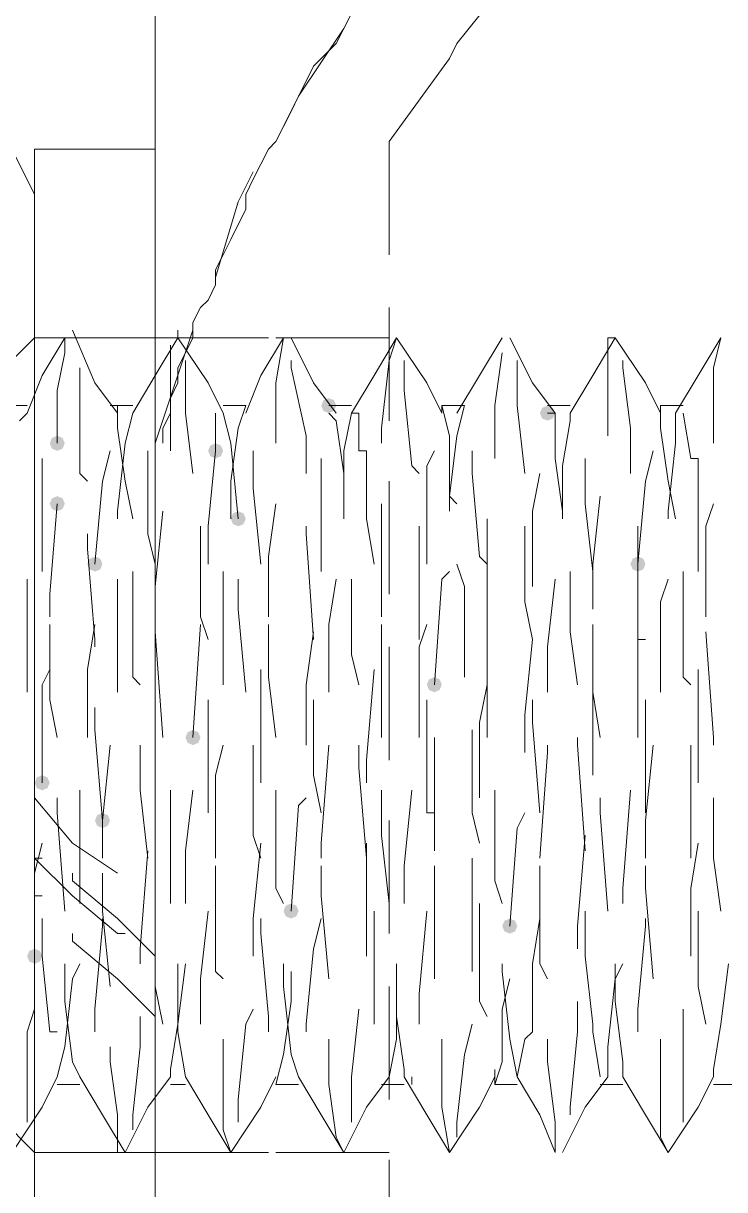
# Model space of a CAD drawing. Header units: millimetres. Extents: x 89051 to 218395, y -330386 to -125649.
# Drawn here: x 92649.2 to 92696.8, y -128457.4 to -128378.2 of the extents above; entities that cross this region are included whole.
import ezdxf

# ---------------------------------------------------------------- set-up
doc = ezdxf.new("R2010")
doc.units = ezdxf.units.MM
doc.header["$LTSCALE"] = 13
doc.layers.add('C00-00-00', color=7, linetype='Continuous')

msp = doc.modelspace()

# ---------------------------------------------------------------- hatches: boundary and pattern name
at = {"layer": 'C00-00-00'}
h = msp.add_hatch(color=256, dxfattribs=at)
h.dxf.hatch_style = 2
h.paths.add_polyline_path([(92669.401, -128404.192), (92669.552, -128403.83), (92669.914, -128403.68), (92670.275, -128403.83), (92670.426, -128404.192), (92670.275, -128404.554), (92669.914, -128404.704), (92669.552, -128404.554)])
h = msp.add_hatch(color=256, dxfattribs=at)
h.dxf.hatch_style = 2
h.paths.add_polyline_path([(92684.256, -128404.704), (92684.407, -128404.343), (92684.768, -128404.192), (92685.13, -128404.343), (92685.28, -128404.704), (92685.13, -128405.066), (92684.768, -128405.216), (92684.407, -128405.066)])
h = msp.add_hatch(color=256, dxfattribs=at)
h.dxf.hatch_style = 2
h.paths.add_polyline_path([(92650.961, -128406.753), (92651.111, -128406.391), (92651.473, -128406.241), (92651.835, -128406.391), (92651.985, -128406.753), (92651.835, -128407.115), (92651.473, -128407.265), (92651.111, -128407.115)])
h = msp.add_hatch(color=256, dxfattribs=at)
h.dxf.hatch_style = 2
h.paths.add_polyline_path([(92661.718, -128407.265), (92661.868, -128406.904), (92662.23, -128406.753), (92662.592, -128406.904), (92662.742, -128407.265), (92662.592, -128407.627), (92662.23, -128407.778), (92661.868, -128407.627)])
h = msp.add_hatch(color=256, dxfattribs=at)
h.dxf.hatch_style = 2
h.paths.add_polyline_path([(92650.961, -128410.851), (92651.111, -128410.489), (92651.473, -128410.339), (92651.835, -128410.489), (92651.985, -128410.851), (92651.835, -128411.213), (92651.473, -128411.363), (92651.111, -128411.213)])
h = msp.add_hatch(color=256, dxfattribs=at)
h.dxf.hatch_style = 2
h.paths.add_polyline_path([(92663.255, -128411.876), (92663.405, -128411.514), (92663.767, -128411.363), (92664.128, -128411.514), (92664.279, -128411.876), (92664.128, -128412.237), (92663.767, -128412.388), (92663.405, -128412.237)])
h = msp.add_hatch(color=256, dxfattribs=at)
h.dxf.hatch_style = 2
h.paths.add_polyline_path([(92653.522, -128414.949), (92653.673, -128414.587), (92654.034, -128414.437), (92654.396, -128414.587), (92654.546, -128414.949), (92654.396, -128415.311), (92654.034, -128415.461), (92653.673, -128415.311)])
h = msp.add_hatch(color=256, dxfattribs=at)
h.dxf.hatch_style = 2
h.paths.add_polyline_path([(92690.403, -128414.949), (92690.553, -128414.587), (92690.915, -128414.437), (92691.277, -128414.587), (92691.427, -128414.949), (92691.277, -128415.311), (92690.915, -128415.461), (92690.553, -128415.311)])
h = msp.add_hatch(color=256, dxfattribs=at)
h.dxf.hatch_style = 2
h.paths.add_polyline_path([(92676.573, -128423.145), (92676.723, -128422.783), (92677.085, -128422.633), (92677.447, -128422.783), (92677.597, -128423.145), (92677.447, -128423.506), (92677.085, -128423.657), (92676.723, -128423.506)])
h = msp.add_hatch(color=256, dxfattribs=at)
h.dxf.hatch_style = 2
h.paths.add_polyline_path([(92660.181, -128426.73), (92660.332, -128426.369), (92660.693, -128426.218), (92661.055, -128426.369), (92661.205, -128426.73), (92661.055, -128427.092), (92660.693, -128427.242), (92660.332, -128427.092)])
h = msp.add_hatch(color=256, dxfattribs=at)
h.dxf.hatch_style = 2
h.paths.add_polyline_path([(92649.937, -128429.804), (92650.087, -128429.442), (92650.449, -128429.292), (92650.81, -128429.442), (92650.961, -128429.804), (92650.81, -128430.165), (92650.449, -128430.316), (92650.087, -128430.165)])
h = msp.add_hatch(color=256, dxfattribs=at)
h.dxf.hatch_style = 2
h.paths.add_polyline_path([(92654.034, -128432.365), (92654.185, -128432.003), (92654.547, -128431.853), (92654.908, -128432.003), (92655.059, -128432.365), (92654.908, -128432.727), (92654.547, -128432.877), (92654.185, -128432.727)])
h = msp.add_hatch(color=256, dxfattribs=at)
h.dxf.hatch_style = 2
h.paths.add_polyline_path([(92666.84, -128438.512), (92666.991, -128438.15), (92667.352, -128438), (92667.714, -128438.15), (92667.865, -128438.512), (92667.714, -128438.873), (92667.352, -128439.024), (92666.991, -128438.873)])
h = msp.add_hatch(color=256, dxfattribs=at)
h.dxf.hatch_style = 2
h.paths.add_polyline_path([(92681.695, -128439.536), (92681.845, -128439.174), (92682.207, -128439.024), (92682.569, -128439.174), (92682.719, -128439.536), (92682.569, -128439.898), (92682.207, -128440.048), (92681.845, -128439.898)])
h = msp.add_hatch(color=256, dxfattribs=at)
h.dxf.hatch_style = 2
h.paths.add_polyline_path([(92649.424, -128441.585), (92649.575, -128441.223), (92649.936, -128441.073), (92650.298, -128441.223), (92650.449, -128441.585), (92650.298, -128441.947), (92649.936, -128442.097), (92649.575, -128441.947)])

# ---------------------------------------------------------------- linework, layer by layer
at = {"layer": 'C00-00-00', "lineweight": 15}
for points in [[(92658.132, -128406.753), (92658.132, -128397.021), (92658.132, -128387.801), (92658.132, -128382.678), (92658.132, -128378.068), (92658.132, -128376.019), (92658.132, -128374.482)], [(92682.719, -128374.482), (92678.622, -128379.605)], [(92671.45, -128377.556), (92670.938, -128378.58), (92670.426, -128379.605), (92669.401, -128380.629), (92668.889, -128381.142), (92668.377, -128382.166), (92667.865, -128383.19), (92667.352, -128384.215), (92666.84, -128385.239), (92666.328, -128386.264), (92665.816, -128386.776), (92665.303, -128387.801), (92664.791, -128388.825), (92664.279, -128389.849), (92664.279, -128390.874), (92663.767, -128391.898), (92663.255, -128392.923), (92662.742, -128393.947), (92662.23, -128394.972), (92662.23, -128395.996), (92661.718, -128397.021), (92661.206, -128397.533), (92660.693, -128398.557), (92660.693, -128399.582), (92660.181, -128400.606), (92659.669, -128401.631), (92659.669, -128402.655), (92659.157, -128403.68), (92659.157, -128404.704), (92658.644, -128405.729), (92658.644, -128406.753)], [(92667.865, -128383.19), (92670.938, -128378.58)], [(92678.622, -128379.605), (92678.109, -128380.629)], [(92678.109, -128380.629), (92674.011, -128386.264)], [(92649.936, -128389.849), (92645.839, -128381.654)], [(92666.84, -128385.239), (92667.865, -128383.19)], [(92658.132, -128386.776), (92649.936, -128386.776)], [(92649.936, -128467.709), (92649.936, -128466.172), (92649.936, -128464.123), (92649.936, -128461.562), (92649.936, -128457.977), (92649.936, -128453.879), (92649.936, -128449.269), (92649.936, -128444.146), (92649.936, -128438.512), (92649.936, -128432.877), (92649.936, -128427.243), (92649.936, -128421.096), (92649.936, -128415.461), (92649.936, -128409.827), (92649.936, -128404.704), (92649.936, -128400.094), (92649.936, -128395.996), (92649.936, -128392.923), (92649.936, -128389.849), (92649.936, -128387.801), (92649.936, -128386.776)], [(92674.011, -128386.264), (92674.011, -128393.947)], [(92663.767, -128390.362), (92664.791, -128388.313)], [(92662.23, -128395.484), (92663.767, -128390.362)], [(92674.011, -128397.533), (92674.011, -128405.216)], [(92654.034, -128402.655), (92652.498, -128399.07)], [(92658.132, -128406.753), (92660.693, -128399.07)], [(92659.669, -128399.07), (92659.669, -128399.582)], [(92649.936, -128399.582), (92645.326, -128404.192)], [(92650.449, -128399.582), (92649.936, -128399.582)], [(92658.132, -128399.582), (92650.449, -128399.582)], [(92651.985, -128399.582), (92650.449, -128402.143)], [(92651.985, -128399.582), (92651.985, -128400.606)], [(92659.669, -128399.582), (92658.132, -128402.143)], [(92662.742, -128399.582), (92658.132, -128399.582)], [(92659.157, -128400.094), (92659.157, -128403.68)], [(92661.718, -128402.655), (92659.669, -128399.582)], [(92665.816, -128399.582), (92662.742, -128399.582)], [(92666.84, -128399.582), (92665.303, -128402.143)], [(92666.84, -128399.582), (92666.328, -128402.655)], [(92674.011, -128399.582), (92666.328, -128399.582)], [(92668.889, -128402.655), (92667.352, -128399.582)], [(92674.524, -128399.582), (92672.987, -128402.143)], [(92674.524, -128399.582), (92674.011, -128401.119)], [(92676.573, -128402.655), (92674.524, -128399.582)], [(92681.695, -128399.582), (92680.158, -128402.143)], [(92683.744, -128402.655), (92682.207, -128399.582)], [(92689.378, -128399.582), (92687.842, -128402.143)], [(92689.378, -128399.582), (92688.866, -128399.582)], [(92688.866, -128399.582), (92688.866, -128402.655)], [(92691.427, -128402.655), (92689.378, -128399.582)], [(92696.55, -128399.582), (92695.013, -128402.143)], [(92696.55, -128399.582), (92696.037, -128401.631)], [(92651.985, -128400.606), (92651.473, -128403.168)], [(92681.695, -128400.606), (92681.183, -128404.192)], [(92653.01, -128404.704), (92653.01, -128401.631)], [(92660.181, -128404.704), (92660.181, -128401.119)], [(92667.352, -128401.631), (92667.352, -128401.119)], [(92668.377, -128406.241), (92667.352, -128401.631)], [(92674.011, -128401.119), (92673.499, -128405.729)], [(92675.036, -128403.168), (92675.036, -128401.119)], [(92682.719, -128404.192), (92682.719, -128401.119)], [(92689.891, -128401.631), (92689.891, -128401.119)], [(92690.403, -128405.729), (92689.891, -128401.631)], [(92696.037, -128401.631), (92696.037, -128406.241)], [(92650.449, -128402.143), (92649.424, -128404.704)], [(92655.571, -128404.704), (92654.034, -128402.655)], [(92658.132, -128402.143), (92656.596, -128404.704)], [(92662.742, -128404.704), (92661.718, -128402.655)], [(92665.303, -128402.143), (92664.279, -128404.704)], [(92666.328, -128402.655), (92666.328, -128406.753)], [(92670.426, -128404.704), (92668.889, -128402.655)], [(92672.987, -128402.143), (92671.45, -128404.704)], [(92677.597, -128404.704), (92676.573, -128402.655)], [(92680.158, -128402.143), (92678.622, -128404.704)], [(92685.281, -128404.704), (92683.744, -128402.655)], [(92687.842, -128402.143), (92686.305, -128404.704)], [(92688.866, -128402.655), (92688.866, -128406.241)], [(92692.452, -128404.704), (92691.427, -128402.655)], [(92695.013, -128402.143), (92693.476, -128404.704)], [(92651.473, -128403.168), (92651.473, -128406.753)], [(92675.548, -128408.29), (92675.036, -128403.168)], [(92649.424, -128404.192), (92647.888, -128404.192)], [(92656.596, -128404.192), (92655.059, -128404.192)], [(92655.571, -128404.192), (92655.571, -128405.729)], [(92659.157, -128403.68), (92659.157, -128407.265)], [(92664.279, -128404.192), (92662.742, -128404.192)], [(92664.279, -128404.192), (92663.767, -128405.729)], [(92671.45, -128404.192), (92669.914, -128404.192)], [(92677.597, -128404.704), (92677.597, -128404.192)], [(92677.597, -128404.192), (92678.109, -128406.241)], [(92679.134, -128404.192), (92677.597, -128404.192)], [(92679.134, -128404.192), (92678.622, -128406.241)], [(92681.183, -128404.192), (92681.183, -128407.778)], [(92683.232, -128408.802), (92682.719, -128404.192)], [(92686.305, -128404.192), (92684.768, -128404.192)], [(92692.452, -128404.192), (92692.452, -128405.729)], [(92693.989, -128404.192), (92692.452, -128404.192)], [(92649.424, -128404.704), (92648.912, -128405.216)], [(92653.01, -128408.802), (92653.01, -128404.704)], [(92656.596, -128404.704), (92656.083, -128406.753)], [(92660.693, -128408.802), (92660.181, -128404.704)], [(92662.23, -128407.265), (92662.23, -128404.704)], [(92662.742, -128404.704), (92663.255, -128406.753)], [(92669.914, -128404.704), (92670.426, -128405.216)], [(92671.45, -128404.704), (92670.938, -128407.265)], [(92671.963, -128404.704), (92671.45, -128404.704)], [(92671.963, -128407.265), (92671.963, -128404.704)], [(92684.768, -128404.704), (92685.281, -128404.704)], [(92685.281, -128404.704), (92685.281, -128407.778)], [(92686.305, -128404.704), (92686.305, -128405.216)], [(92693.476, -128404.704), (92693.476, -128406.753)], [(92694.501, -128407.778), (92693.989, -128404.704)], [(92655.571, -128405.729), (92656.083, -128409.314)], [(92663.767, -128405.729), (92663.255, -128409.314)], [(92670.426, -128405.216), (92670.938, -128408.802)], [(92673.499, -128405.729), (92673.499, -128406.753)], [(92686.305, -128405.216), (92685.793, -128408.29)], [(92690.403, -128408.802), (92690.403, -128405.729)], [(92692.452, -128405.729), (92692.964, -128409.314)], [(92668.377, -128408.802), (92668.377, -128406.241)], [(92678.109, -128406.241), (92678.109, -128410.339)], [(92678.622, -128406.241), (92678.109, -128410.339)], [(92696.037, -128406.241), (92696.037, -128406.753)], [(92654.547, -128409.314), (92655.059, -128407.265)], [(92656.083, -128406.753), (92655.571, -128411.363)], [(92657.62, -128407.778), (92657.62, -128407.265)], [(92658.132, -128406.753), (92658.132, -128471.295)], [(92661.718, -128412.388), (92662.23, -128407.265)], [(92663.255, -128406.753), (92663.767, -128411.876)], [(92664.791, -128409.827), (92664.791, -128407.265)], [(92670.938, -128407.265), (92670.938, -128411.876)], [(92672.475, -128407.265), (92671.963, -128407.265)], [(92672.475, -128411.876), (92672.475, -128407.265)], [(92676.573, -128408.29), (92677.085, -128407.265)], [(92679.646, -128408.802), (92679.646, -128407.265)], [(92691.427, -128409.314), (92691.94, -128407.265)], [(92693.476, -128406.753), (92692.964, -128411.363)], [(92650.449, -128410.851), (92650.449, -128407.778)], [(92657.62, -128412.9), (92657.62, -128407.778)], [(92669.401, -128410.339), (92669.401, -128407.778)], [(92685.281, -128407.778), (92685.793, -128411.363)], [(92687.33, -128410.851), (92687.33, -128407.778)], [(92695.013, -128407.778), (92694.501, -128407.778)], [(92695.013, -128412.9), (92695.013, -128407.778)], [(92653.522, -128409.314), (92653.01, -128408.802)], [(92670.938, -128408.802), (92670.938, -128411.876)], [(92676.06, -128408.802), (92675.548, -128408.29)], [(92676.573, -128413.412), (92676.573, -128408.29)], [(92680.158, -128414.437), (92679.646, -128408.802)], [(92683.744, -128411.363), (92684.256, -128408.802)], [(92685.793, -128408.29), (92685.793, -128411.876)], [(92654.034, -128414.949), (92654.547, -128409.314)], [(92656.083, -128409.314), (92656.596, -128411.876)], [(92663.255, -128409.314), (92663.255, -128411.876)], [(92674.011, -128409.314), (92674.011, -128416.998)], [(92690.915, -128414.949), (92691.427, -128409.314)], [(92692.964, -128409.314), (92693.476, -128411.876)], [(92665.303, -128414.949), (92664.791, -128409.827)], [(92669.401, -128415.461), (92669.401, -128410.339)], [(92678.109, -128410.339), (92678.622, -128410.851)], [(92678.109, -128410.339), (92678.109, -128411.363)], [(92688.354, -128410.339), (92687.842, -128414.949)], [(92650.449, -128415.461), (92650.449, -128410.851)], [(92651.473, -128410.851), (92650.961, -128416.998)], [(92655.571, -128411.363), (92655.571, -128411.876)], [(92658.644, -128411.363), (92658.132, -128416.486)], [(92666.328, -128410.851), (92665.816, -128414.437)], [(92673.499, -128410.851), (92673.499, -128411.876)], [(92683.744, -128416.486), (92683.744, -128411.363)], [(92687.842, -128415.461), (92687.33, -128410.851)], [(92692.964, -128411.363), (92692.964, -128411.876)], [(92696.037, -128410.851), (92695.525, -128412.388)], [(92672.987, -128414.949), (92672.475, -128411.876)], [(92673.499, -128411.876), (92673.499, -128418.535)], [(92680.67, -128411.876), (92680.67, -128417.51)], [(92653.522, -128413.924), (92653.522, -128412.9)], [(92658.132, -128414.949), (92657.62, -128412.9)], [(92661.206, -128418.535), (92661.206, -128412.388)], [(92661.718, -128414.949), (92661.718, -128412.388)], [(92668.377, -128412.9), (92668.377, -128412.388)], [(92668.889, -128420.071), (92668.377, -128412.9)], [(92676.06, -128415.461), (92676.06, -128412.388)], [(92683.232, -128417.51), (92683.232, -128412.388)], [(92690.915, -128420.071), (92690.915, -128412.388)], [(92695.013, -128415.461), (92695.013, -128412.9)], [(92695.525, -128412.388), (92695.525, -128418.535)], [(92676.573, -128414.949), (92676.573, -128413.412)], [(92654.034, -128420.071), (92653.522, -128413.924)], [(92665.816, -128414.437), (92665.816, -128418.535)], [(92680.67, -128414.949), (92680.158, -128414.437)], [(92678.622, -128414.949), (92679.134, -128416.486)], [(92687.842, -128414.949), (92687.842, -128418.022)], [(92649.424, -128415.973), (92649.424, -128419.559)], [(92655.571, -128415.973), (92655.571, -128417.51)], [(92656.596, -128415.461), (92656.596, -128422.632)], [(92662.742, -128415.461), (92662.742, -128421.608)], [(92663.767, -128415.973), (92663.767, -128418.022)], [(92670.426, -128415.973), (92669.914, -128419.047)], [(92671.45, -128415.973), (92671.45, -128421.096)], [(92676.06, -128420.071), (92676.06, -128415.461)], [(92677.597, -128415.973), (92677.085, -128423.145)], [(92678.109, -128415.461), (92677.597, -128415.973)], [(92685.281, -128415.973), (92684.768, -128420.583)], [(92686.305, -128415.461), (92686.305, -128419.559)], [(92692.964, -128415.973), (92692.452, -128417.51)], [(92693.989, -128415.461), (92693.989, -128422.632)], [(92658.132, -128416.486), (92658.132, -128419.047)], [(92679.134, -128416.486), (92679.134, -128422.632)], [(92650.961, -128416.998), (92650.961, -128418.535)], [(92655.571, -128417.51), (92655.571, -128423.657)], [(92680.67, -128417.51), (92680.67, -128419.559)], [(92683.744, -128420.071), (92683.232, -128417.51)], [(92692.452, -128417.51), (92692.452, -128423.657)], [(92663.767, -128418.022), (92664.279, -128423.657)], [(92650.961, -128424.169), (92650.961, -128419.047)], [(92653.522, -128422.12), (92654.034, -128419.047)], [(92658.132, -128419.559), (92658.132, -128419.047)], [(92660.693, -128426.73), (92661.206, -128419.047)], [(92661.718, -128420.071), (92661.206, -128418.535)], [(92665.816, -128422.632), (92665.816, -128419.047)], [(92669.914, -128419.047), (92669.914, -128423.657)], [(92673.499, -128425.706), (92673.499, -128419.047)], [(92676.06, -128420.583), (92676.573, -128419.047)], [(92680.67, -128421.096), (92680.67, -128419.047)], [(92687.842, -128423.657), (92687.842, -128419.047)], [(92690.915, -128422.12), (92690.915, -128419.047)], [(92649.424, -128419.559), (92649.424, -128423.657)], [(92654.034, -128420.583), (92654.034, -128420.071)], [(92658.644, -128426.73), (92658.132, -128419.559)], [(92668.377, -128423.145), (92668.889, -128419.559)], [(92683.232, -128425.194), (92683.744, -128420.071)], [(92686.305, -128419.559), (92686.817, -128423.145)], [(92691.427, -128420.071), (92690.915, -128420.071)], [(92696.037, -128426.73), (92695.525, -128419.559)], [(92674.011, -128420.583), (92674.011, -128428.267)], [(92676.06, -128426.73), (92676.06, -128420.583)], [(92684.768, -128420.583), (92684.768, -128423.657)], [(92662.742, -128421.608), (92662.742, -128423.145)], [(92671.45, -128421.096), (92671.963, -128423.145)], [(92680.67, -128426.73), (92680.67, -128421.096)], [(92687.842, -128421.608), (92687.842, -128423.145)], [(92650.961, -128422.12), (92650.449, -128423.145)], [(92653.522, -128426.73), (92653.522, -128422.12)], [(92665.303, -128422.12), (92665.303, -128429.804)], [(92672.987, -128422.12), (92672.475, -128428.267)], [(92690.915, -128426.73), (92690.915, -128422.12)], [(92695.013, -128422.12), (92695.013, -128428.779)], [(92650.449, -128423.145), (92650.449, -128429.804)], [(92656.596, -128422.632), (92657.108, -128423.145)], [(92658.132, -128422.632), (92658.132, -128424.681)], [(92666.328, -128426.73), (92665.816, -128422.632)], [(92668.377, -128427.243), (92668.377, -128423.145)], [(92680.67, -128423.145), (92680.158, -128425.706)], [(92687.842, -128423.145), (92687.842, -128429.291)], [(92693.989, -128422.632), (92694.501, -128423.145)], [(92688.354, -128426.73), (92687.842, -128423.657)], [(92651.473, -128426.73), (92650.961, -128424.169)], [(92654.034, -128426.218), (92654.034, -128424.681)], [(92658.132, -128424.681), (92658.132, -128430.316)], [(92661.718, -128426.73), (92661.718, -128424.169)], [(92668.889, -128429.291), (92668.889, -128424.169)], [(92676.573, -128431.853), (92676.573, -128424.169)], [(92683.744, -128425.706), (92683.744, -128424.169)], [(92691.427, -128428.779), (92691.427, -128424.169)], [(92683.232, -128427.755), (92683.232, -128425.194)], [(92654.547, -128432.365), (92654.034, -128426.218)], [(92673.499, -128426.73), (92673.499, -128425.706)], [(92679.646, -128426.218), (92679.646, -128431.853)], [(92680.158, -128425.706), (92680.158, -128430.828)], [(92684.256, -128431.853), (92683.744, -128425.706)], [(92649.936, -128427.243), (92649.936, -128434.926)], [(92655.059, -128427.243), (92654.547, -128432.365)], [(92657.108, -128427.243), (92657.108, -128430.316)], [(92661.718, -128431.853), (92661.718, -128426.73)], [(92662.742, -128427.243), (92662.23, -128429.291)], [(92664.791, -128427.243), (92664.791, -128433.389)], [(92669.914, -128427.243), (92669.401, -128433.902)], [(92671.963, -128427.243), (92671.963, -128428.779)], [(92677.085, -128426.73), (92677.085, -128430.828)], [(92684.768, -128427.243), (92684.768, -128427.755)], [(92686.817, -128426.73), (92686.817, -128427.243)], [(92686.817, -128427.243), (92687.33, -128434.414)], [(92691.94, -128427.243), (92691.427, -128432.365)], [(92694.501, -128427.243), (92694.501, -128430.316)], [(92696.037, -128427.243), (92696.037, -128426.73)], [(92684.768, -128427.755), (92684.256, -128434.926)], [(92671.963, -128428.779), (92672.475, -128434.926)], [(92672.475, -128428.267), (92672.475, -128429.804)], [(92691.427, -128431.853), (92691.427, -128428.779)], [(92695.013, -128428.779), (92695.013, -128429.804)], [(92662.23, -128429.291), (92662.23, -128434.926)], [(92669.401, -128431.853), (92668.889, -128429.291)], [(92653.01, -128436.975), (92653.01, -128430.316)], [(92657.108, -128430.316), (92657.62, -128434.926)], [(92659.157, -128434.926), (92659.157, -128430.316)], [(92660.181, -128434.414), (92660.693, -128430.316)], [(92666.328, -128436.975), (92666.328, -128430.316)], [(92673.499, -128433.389), (92673.499, -128430.316)], [(92675.036, -128435.438), (92675.548, -128430.316)], [(92681.183, -128436.463), (92681.183, -128430.316)], [(92689.891, -128436.975), (92690.403, -128430.316)], [(92694.501, -128430.316), (92694.501, -128434.926)], [(92649.936, -128430.828), (92652.498, -128433.902)], [(92651.473, -128431.853), (92651.473, -128430.828)], [(92667.865, -128431.34), (92668.377, -128430.828)], [(92677.085, -128430.828), (92677.085, -128434.414)], [(92688.354, -128431.853), (92688.354, -128430.828)], [(92696.037, -128434.926), (92696.037, -128430.828)], [(92651.985, -128438.512), (92651.473, -128431.853)], [(92667.352, -128438.512), (92667.865, -128431.34)], [(92677.085, -128431.853), (92676.573, -128431.853)], [(92679.646, -128431.853), (92680.158, -128433.902)], [(92682.719, -128432.877), (92683.232, -128431.853)], [(92688.866, -128438.512), (92688.354, -128431.853)], [(92654.547, -128432.365), (92654.547, -128434.926)], [(92674.011, -128432.365), (92674.011, -128440.048)], [(92691.427, -128432.365), (92691.427, -128434.926)], [(92664.791, -128433.389), (92665.303, -128434.926)], [(92674.011, -128437.999), (92673.499, -128433.389)], [(92682.207, -128439.536), (92682.719, -128432.877)], [(92687.33, -128433.389), (92686.817, -128439.536)], [(92650.449, -128433.902), (92649.936, -128435.95)], [(92652.498, -128433.902), (92655.571, -128435.95)], [(92665.303, -128433.902), (92664.791, -128439.024)], [(92669.401, -128433.902), (92669.401, -128434.926)], [(92672.475, -128433.902), (92672.475, -128436.463)], [(92695.013, -128433.902), (92694.501, -128436.975)], [(92649.936, -128434.926), (92652.498, -128437.487)], [(92649.936, -128434.926), (92650.449, -128434.926)], [(92657.62, -128434.414), (92657.108, -128441.073)], [(92659.157, -128437.999), (92659.157, -128434.926)], [(92660.181, -128437.999), (92660.181, -128434.414)], [(92679.646, -128434.926), (92679.646, -128441.585)], [(92696.55, -128438.512), (92696.037, -128434.926)], [(92649.936, -128435.95), (92649.936, -128441.585)], [(92652.498, -128436.463), (92652.498, -128435.95)], [(92654.547, -128438.512), (92654.547, -128435.95)], [(92662.23, -128442.61), (92662.23, -128435.438)], [(92669.401, -128437.487), (92669.401, -128435.438)], [(92675.036, -128437.999), (92675.036, -128435.438)], [(92677.085, -128440.048), (92677.085, -128435.438)], [(92684.256, -128442.097), (92684.256, -128435.438)], [(92691.427, -128436.975), (92691.427, -128435.438)], [(92655.571, -128439.024), (92652.498, -128436.463)], [(92672.475, -128436.463), (92672.475, -128441.585)], [(92681.695, -128437.999), (92681.183, -128436.463)], [(92650.449, -128437.487), (92649.936, -128437.487)], [(92652.498, -128437.487), (92655.571, -128440.048)], [(92653.01, -128437.999), (92653.01, -128436.975)], [(92666.84, -128437.999), (92666.328, -128436.975)], [(92669.914, -128443.122), (92669.401, -128437.487)], [(92689.891, -128437.999), (92689.891, -128436.975)], [(92691.94, -128443.122), (92691.427, -128436.975)], [(92694.501, -128436.975), (92694.501, -128441.585)], [(92680.158, -128437.999), (92680.158, -128439.024)], [(92650.449, -128439.024), (92650.449, -128441.585)], [(92655.059, -128443.634), (92654.547, -128438.512)], [(92654.547, -128439.024), (92654.547, -128439.536)], [(92658.132, -128441.585), (92655.571, -128439.024)], [(92658.132, -128438.512), (92658.132, -128439.024)], [(92658.132, -128438.512), (92658.132, -128443.634)], [(92661.718, -128438.512), (92661.206, -128443.122)], [(92664.791, -128439.024), (92664.791, -128441.585)], [(92665.303, -128439.024), (92665.303, -128440.048)], [(92669.401, -128439.024), (92668.889, -128441.073)], [(92672.987, -128438.512), (92672.987, -128442.61)], [(92676.573, -128438.512), (92676.06, -128444.146)], [(92680.158, -128439.024), (92680.158, -128444.658)], [(92684.256, -128439.024), (92683.744, -128442.097)], [(92687.33, -128438.512), (92687.33, -128441.585)], [(92691.427, -128439.024), (92691.427, -128439.536)], [(92695.013, -128438.512), (92695.013, -128443.634)], [(92654.547, -128439.536), (92654.034, -128445.171)], [(92686.817, -128439.536), (92686.817, -128441.073)], [(92691.427, -128439.536), (92690.915, -128445.171)], [(92652.498, -128440.561), (92652.498, -128440.048)], [(92655.571, -128443.122), (92652.498, -128440.561)], [(92655.571, -128440.048), (92656.083, -128440.048)], [(92665.303, -128440.048), (92665.816, -128445.683)], [(92677.085, -128443.122), (92677.085, -128440.048)], [(92657.108, -128441.073), (92657.108, -128442.097)], [(92668.889, -128441.073), (92668.377, -128446.195)], [(92650.449, -128441.585), (92650.961, -128446.707)], [(92651.985, -128444.658), (92651.985, -128442.097)], [(92652.498, -128443.122), (92653.01, -128442.097)], [(92659.669, -128446.195), (92660.181, -128442.097)], [(92659.669, -128446.707), (92659.669, -128442.097)], [(92666.84, -128443.634), (92666.84, -128442.097)], [(92674.524, -128447.22), (92674.524, -128442.097)], [(92674.524, -128445.683), (92674.524, -128442.097)], [(92679.646, -128441.585), (92679.646, -128442.61)], [(92681.695, -128442.61), (92681.695, -128442.097)], [(92683.744, -128442.097), (92683.744, -128446.707)], [(92684.768, -128443.122), (92684.256, -128442.097)], [(92687.33, -128441.585), (92687.842, -128446.195)], [(92689.378, -128443.122), (92689.891, -128442.097)], [(92689.378, -128444.658), (92689.378, -128442.097)], [(92696.55, -128446.195), (92697.062, -128442.097)], [(92662.742, -128443.122), (92662.23, -128442.61)], [(92667.352, -128444.658), (92667.352, -128442.61)], [(92672.987, -128442.61), (92672.987, -128446.195)], [(92682.207, -128447.22), (92681.695, -128442.61)], [(92651.985, -128447.732), (92652.498, -128443.122)], [(92658.132, -128445.683), (92655.571, -128443.122)], [(92658.132, -128443.634), (92658.644, -128446.195)], [(92661.206, -128443.122), (92661.206, -128446.195)], [(92667.352, -128448.244), (92666.84, -128443.634)], [(92674.011, -128443.634), (92674.011, -128451.317)], [(92681.695, -128445.171), (92682.207, -128443.122)], [(92688.866, -128447.732), (92689.378, -128443.122)], [(92695.013, -128443.634), (92695.525, -128446.195)], [(92652.498, -128448.756), (92651.985, -128444.658)], [(92666.84, -128448.244), (92667.352, -128444.658)], [(92676.06, -128444.146), (92676.06, -128446.195)], [(92680.158, -128444.658), (92680.67, -128445.683)], [(92686.817, -128444.658), (92686.817, -128446.707)], [(92689.891, -128448.756), (92689.378, -128444.658)], [(92649.936, -128445.171), (92649.424, -128446.707)], [(92654.034, -128445.171), (92654.034, -128446.707)], [(92664.791, -128445.171), (92664.279, -128446.195)], [(92671.963, -128445.171), (92671.45, -128449.781)], [(92681.695, -128448.756), (92681.695, -128445.171)], [(92690.915, -128445.171), (92690.915, -128446.707)], [(92693.989, -128445.171), (92693.989, -128450.293)], [(92657.108, -128445.683), (92657.108, -128447.732)], [(92659.157, -128449.269), (92659.669, -128446.195)], [(92664.279, -128446.195), (92663.767, -128451.317)], [(92665.816, -128445.683), (92665.816, -128446.707)], [(92668.377, -128446.195), (92668.377, -128446.707)], [(92675.036, -128449.269), (92674.524, -128445.683)], [(92679.646, -128446.195), (92679.134, -128448.244)], [(92687.842, -128446.195), (92687.842, -128446.707)], [(92696.037, -128449.269), (92696.55, -128446.195)], [(92649.424, -128446.707), (92649.424, -128450.805)], [(92650.961, -128446.707), (92651.473, -128446.707)], [(92660.181, -128449.781), (92659.669, -128446.707)], [(92683.744, -128446.707), (92683.232, -128447.22)], [(92686.817, -128446.707), (92686.305, -128451.83)], [(92687.842, -128446.707), (92688.354, -128449.781)], [(92651.473, -128449.781), (92651.985, -128447.732)], [(92655.059, -128448.756), (92655.059, -128447.732)], [(92657.108, -128447.732), (92656.596, -128452.342)], [(92662.742, -128448.756), (92662.742, -128447.22)], [(92669.914, -128450.293), (92669.914, -128447.22)], [(92674.011, -128449.781), (92674.524, -128447.22)], [(92677.597, -128451.83), (92677.597, -128447.22)], [(92682.719, -128449.781), (92682.207, -128447.22)], [(92683.232, -128447.22), (92682.719, -128449.781)], [(92684.768, -128448.756), (92684.768, -128447.22)], [(92688.866, -128449.781), (92688.866, -128447.732)], [(92692.452, -128450.293), (92692.452, -128447.22)], [(92666.328, -128450.293), (92666.84, -128448.244)], [(92667.865, -128449.781), (92667.352, -128448.244)], [(92679.134, -128448.244), (92678.622, -128452.854)], [(92653.01, -128449.781), (92652.498, -128448.756)], [(92655.571, -128452.342), (92655.059, -128448.756)], [(92659.157, -128449.781), (92659.157, -128449.269)], [(92662.742, -128453.366), (92662.742, -128448.756)], [(92675.036, -128449.781), (92675.036, -128449.269)], [(92681.183, -128450.293), (92681.695, -128448.756)], [(92681.183, -128449.269), (92681.183, -128450.293)], [(92685.281, -128452.854), (92684.768, -128448.756)], [(92689.891, -128449.781), (92689.891, -128448.756)], [(92696.037, -128449.781), (92696.037, -128449.269)], [(92650.449, -128451.83), (92651.473, -128449.781)], [(92653.01, -128449.781), (92654.547, -128452.342)], [(92657.62, -128451.83), (92659.157, -128449.781)], [(92660.181, -128449.781), (92661.718, -128452.342)], [(92665.303, -128451.83), (92666.328, -128449.781)], [(92667.865, -128449.781), (92669.401, -128452.342)], [(92671.45, -128449.781), (92671.45, -128452.854)], [(92672.475, -128451.83), (92674.011, -128449.781)], [(92675.036, -128449.781), (92676.573, -128452.342)], [(92675.548, -128449.781), (92675.548, -128450.293)], [(92680.158, -128451.83), (92681.183, -128449.781)], [(92682.719, -128449.781), (92684.256, -128452.342)], [(92687.33, -128451.83), (92688.866, -128449.781)], [(92689.891, -128449.781), (92691.427, -128452.342)], [(92695.013, -128451.83), (92696.037, -128449.781)], [(92645.326, -128450.293), (92649.936, -128454.903)], [(92649.424, -128450.805), (92649.424, -128452.854)], [(92651.473, -128450.293), (92653.01, -128450.293)], [(92659.157, -128450.293), (92660.181, -128450.293)], [(92666.328, -128450.293), (92667.865, -128450.293)], [(92670.426, -128453.879), (92669.914, -128450.293)], [(92673.499, -128450.293), (92675.036, -128450.293)], [(92681.183, -128450.293), (92682.719, -128450.293)], [(92688.354, -128450.293), (92689.891, -128450.293)], [(92692.452, -128453.879), (92692.452, -128450.293)], [(92693.989, -128450.293), (92693.989, -128452.854)], [(92696.037, -128450.293), (92697.574, -128450.293)], [(92663.767, -128451.317), (92663.767, -128452.854)], [(92648.4, -128454.903), (92650.449, -128451.83)], [(92654.547, -128452.342), (92656.083, -128454.903)], [(92655.571, -128454.903), (92655.571, -128452.342)], [(92656.083, -128454.903), (92657.62, -128451.83)], [(92656.596, -128452.342), (92656.596, -128453.366)], [(92661.718, -128452.342), (92663.255, -128454.903)], [(92663.255, -128454.903), (92665.303, -128451.83)], [(92669.401, -128452.342), (92670.938, -128454.903)], [(92670.938, -128454.903), (92672.475, -128451.83)], [(92676.573, -128452.342), (92678.109, -128454.903)], [(92678.109, -128454.903), (92677.597, -128451.83)], [(92678.109, -128454.903), (92680.158, -128451.83)], [(92684.256, -128452.342), (92685.281, -128454.903)], [(92685.793, -128454.903), (92687.33, -128451.83)], [(92686.305, -128451.83), (92686.305, -128452.342)], [(92691.427, -128452.342), (92692.964, -128454.903)], [(92692.964, -128454.903), (92695.013, -128451.83)], [(92663.255, -128454.903), (92662.742, -128453.366)], [(92678.622, -128452.854), (92678.622, -128453.879)], [(92685.281, -128454.903), (92685.281, -128452.854)], [(92670.938, -128454.903), (92670.426, -128453.879)], [(92692.964, -128454.903), (92692.452, -128453.879)], [(92649.936, -128454.903), (92657.62, -128454.903)], [(92656.083, -128454.903), (92655.571, -128454.903)], [(92657.62, -128454.903), (92658.132, -128454.903)], [(92658.132, -128454.903), (92665.816, -128454.903)], [(92666.328, -128454.903), (92669.914, -128454.903)], [(92669.914, -128454.903), (92674.011, -128454.903)], [(92674.011, -128455.415), (92674.011, -128463.099)]]:
    msp.add_lwpolyline(points, dxfattribs=at)

doc.saveas('drawing.dxf')
